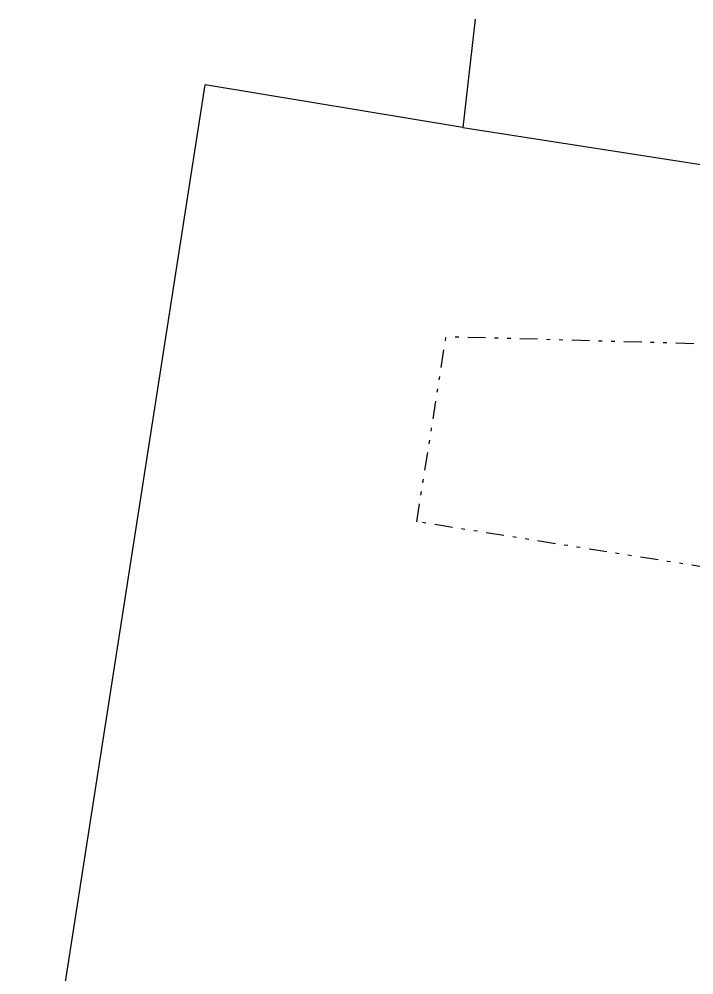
# Model space of a CAD drawing. Extents: x -640655 to -640254, y -1045449 to -1045159.
# Drawn here: x -640552.07 to -640533.27, y -1045383.09 to -1045356.46 of the extents above; entities that cross this region are included whole.
import ezdxf

# ---------------------------------------------------------------- set-up
doc = ezdxf.new("R2010")
doc.units = 0
doc.header["$MEASUREMENT"] = 0
doc.linetypes.add('DIVIDE', pattern=[1.25, 0.5, -0.25, 0, -0.25, 0, -0.25])
doc.layers.add('T_tenka', color=4, linetype='CONTINUOUS')
doc.layers.add('T_tlusta', color=1, linetype='CONTINUOUS')

msp = doc.modelspace()

# ---------------------------------------------------------------- linework, layer by layer
at = {"layer": 'T_tenka', "linetype": 'DIVIDE'}
for p, q in [((-640540.989, -1045370.464), (-640540.173, -1045365.311)), ((-640528.923, -1045365.626), (-640540.173, -1045365.311)), ((-640529.966, -1045372.21), (-640540.989, -1045370.464))]:
    msp.add_line(p, q, dxfattribs=at)
at = {"layer": 'T_tlusta', "color": 146, "linetype": 'Continuous'}
for p, q in [((-640539.361, -1045356.461), (-640539.708, -1045359.479)), ((-640552.072, -1045391.578), (-640546.889, -1045358.289)), ((-640539.708, -1045359.479), (-640546.889, -1045358.289)), ((-640539.708, -1045359.479), (-640521.498, -1045362.309))]:
    msp.add_line(p, q, dxfattribs=at)

doc.saveas('drawing.dxf')
